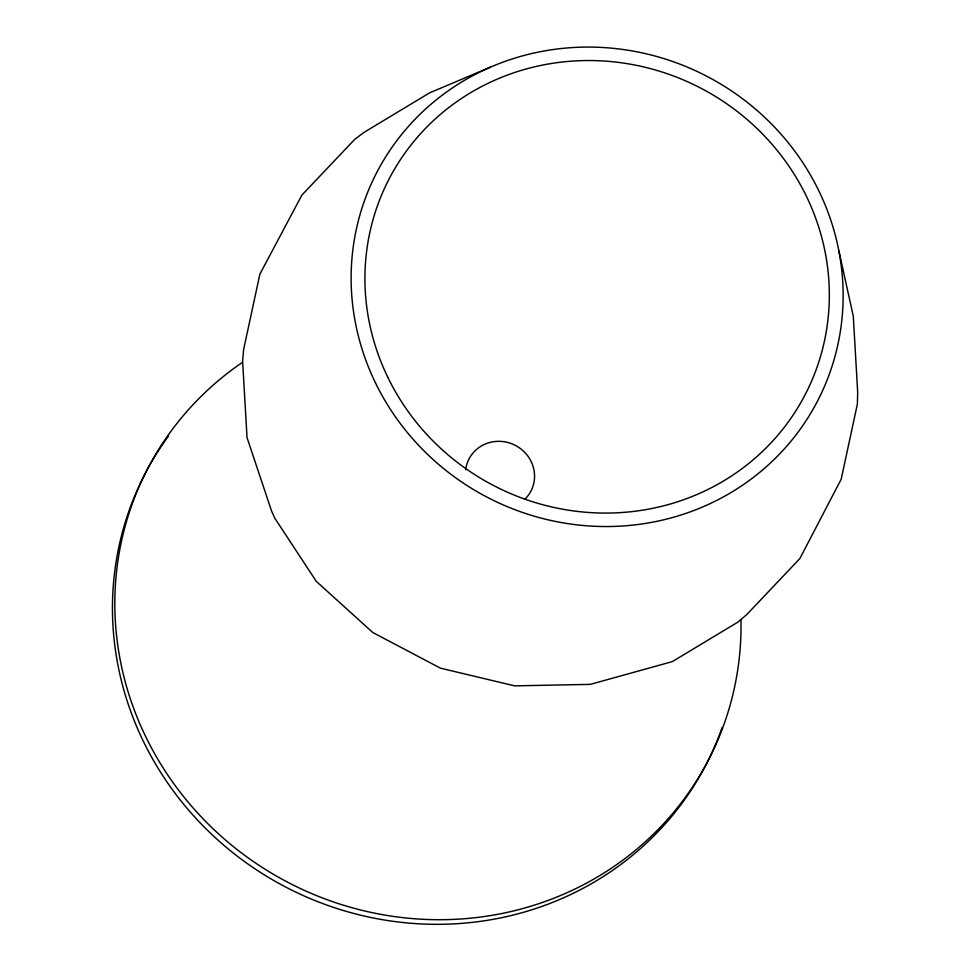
<?xml version="1.0" encoding="UTF-8"?>
<svg xmlns="http://www.w3.org/2000/svg" width="971" height="971" viewBox="0 0 971 971"><rect width="100%" height="100%" fill="white"/><g stroke="black" fill="none" stroke-linecap="round" stroke-linejoin="round"><path stroke-width="1.46" d="M490.331 67.193L429.583 92.864L364.271 132.214L354.84 139.241L301.872 195.122L259.876 274.162L243.624 349.487L242.616 361.261L247.035 437.618L271.552 510.964L274.781 518.186L316.303 581.374L372.815 632.534L440.458 668.169L514.63 685.854L590.283 684.373L672.296 661.627L737.851 622.132L746.796 614.534L799.837 558.592L841.189 479.201L857.405 403.96L857.684 392.126L853.278 316.06L838.835 250.773M740.982 619.874A315.963 302.151 27.3 0 1 289.686 883.27A315.963 302.151 27.3 0 1 241.694 362.887M722.108 727.546A315.963 302.151 27.3 0 1 284.527 886.438A315.963 302.151 27.3 0 1 168.541 435.955M465.667 469.83A34.883 33.354 27.3 0 1 514.885 445.155A34.883 33.354 27.3 0 1 524.741 499.385M387.939 377.549A234.327 224.083 27.3 0 0 789.022 420.941A234.327 224.083 27.3 0 0 614.412 61.926A234.327 224.083 27.3 0 0 387.939 377.549M375.51 382.95A248.248 237.41 27.3 0 0 800.432 428.915A248.248 237.41 27.3 0 0 615.444 48.55A248.248 237.41 27.3 0 0 375.51 382.95"/></g></svg>
